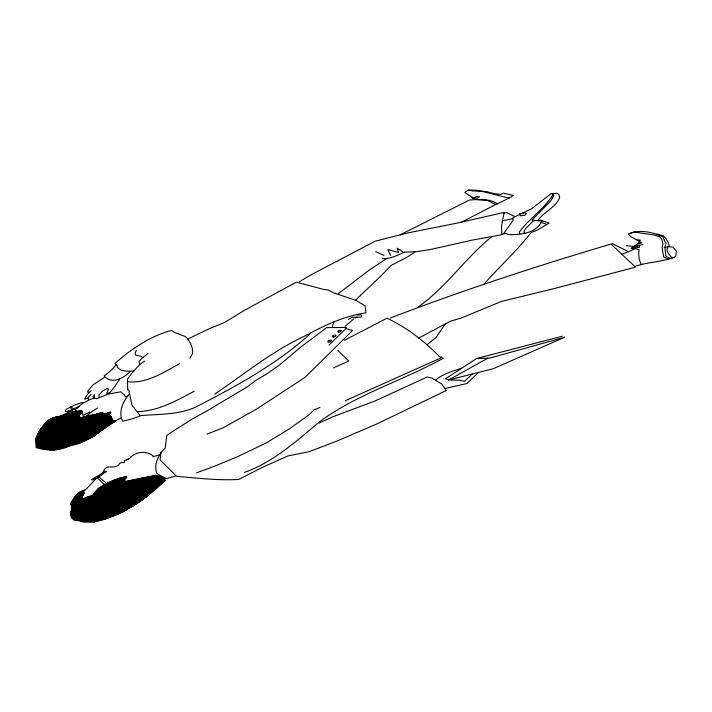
<?xml version="1.0" encoding="UTF-8"?>
<svg xmlns="http://www.w3.org/2000/svg" width="712" height="712" viewBox="0 0 712 712"><rect width="100%" height="100%" fill="white"/><g stroke="black" fill="none" stroke-linecap="round" stroke-linejoin="round"><path stroke-width="1.07" d="M127.733 390.051L127.421 379.274C132.361 372.456 137.505 365.745 144.554 361.064M82.459 413.592L82.361 415.14L83.883 415.069L89.846 411.928M161.072 451.987L159.986 459.818L176.62 476.337C197.215 478.01 218.077 480.671 238.698 479.425L262.817 467.17L287.666 456.036L309.15 451.684L337.461 440.835L376.906 423.916L446.38 390.443L441.538 383.83L431.864 378.117L427.182 377.004L374.708 401.096L331.943 417.116L319.074 423.151M333.937 321.788L332.37 326.488M136.419 350.188L135.164 353.01L135.431 355.048L140.718 356.214L142.827 357.566M189.944 358.189L192.569 353.437C193.246 346.984 189.739 341.297 185.636 336.66L174.654 332.459L171.325 330.475C150.072 336.135 131.355 349.067 114.935 363.449L116.91 365.034L117.489 367.623L121.449 370.24L126.807 371.237L134.079 370.97M120.034 378.624L115.024 386.082M445.258 323.951L435.975 337.515L427.405 344.519M503.927 233.118L513.121 220.444L512.631 217.854L531.668 208.732L551.204 193.539L553.171 193.45L553.322 194.189C544.68 208.714 529.167 218.362 519.253 232.263L519.974 233.883M115.13 386.02L110.102 392.463L106.72 393.647L108.518 389.046L106.844 388.565L102.101 391.431L98.843 395.24L99.315 397.723M161.9 482.763L164.294 479.194M164.855 479.897L163.715 481.597L104.602 484.952M156.542 487.684L163.173 477.797M159.23 485.219L163.733 478.5M151.131 492.651L161.686 476.969M153.845 490.159L162.541 477.218M146.058 497.083L159.977 476.488M148.532 494.965L160.832 476.728M141.599 500.589L158.269 475.999M159.123 476.239L143.575 499.219L71.182 502.868M137.861 503.019L156.569 475.509M139.739 501.8L157.423 475.758M134.221 505.289L154.495 475.589M135.992 504.229L155.67 475.349M150.962 476.328L128.934 508.43L71.316 511.163M130.705 507.38L152.137 476.079M132.459 506.33L153.32 475.839M537.863 220.649C543.79 211.686 555.556 207.948 559.659 197.5L558.778 194.225L556.722 193.281L551.8 193.949M125.401 510.522L148.612 476.817M127.172 509.472L149.787 476.568M121.966 512.471L146.254 477.307M123.63 511.572L147.429 477.058M119.109 513.574L143.904 477.797M120.533 513.023L145.079 477.547M116.252 514.669L141.563 478.286M117.676 514.126L142.729 478.037M113.386 515.773L139.214 478.767M114.819 515.221L140.389 478.526M110.529 516.876L136.873 479.256M111.953 516.325L138.039 479.016M107.663 517.98L134.515 479.754M109.096 517.428L135.698 479.505M104.797 519.084L132.138 480.297M106.23 518.532L133.331 480.03M101.211 519.733L128.578 481.107M102.314 519.653L129.762 480.84M103.418 519.564L130.955 480.564M98.576 520.517L126.202 481.65M99.965 520.027L127.386 481.374M84.968 490.007C77.875 491.227 73.87 497.528 70.826 503.446L71.6 505.636L71.618 509.445L70.435 513.236L71.36 517.686L73.817 519.813C81.079 521.148 88.27 523.097 95.773 521.558L124.805 480.814M97.188 521.015L125.259 481.579M93.441 521.887L125.552 476.996M94.438 521.949L124.36 480.048M125.73 478.126L126.567 476.96M91.465 521.754L123.532 477.067M92.453 521.816L124.547 477.031M88.448 521.629L119.99 477.886M89.489 521.62L121.182 477.592M90.477 521.691L122.375 477.307M86.268 521.798L117.275 478.927M87.362 521.709L118.762 478.233M130.536 457.576L130.919 457.042M84.087 521.958L114.303 480.315M85.182 521.878L115.789 479.621M82.147 521.798L111.33 481.713L124.858 480.912M83.001 522.038L112.816 481.009M80.643 521.059L108.304 483.172M81.391 521.433L109.817 482.442M78.267 520.107L103.756 485.37M79.139 520.312L105.269 484.632M79.886 520.686L106.791 483.902M76.317 519.991L100.419 487.231M77.296 520.045L102.092 486.296M74.368 519.876L92.115 495.819M75.339 519.929L98.754 488.165M129.486 393.807C123.149 401.221 118.041 411.58 122.544 421.201L131.008 419.19L139.988 416.093M72.802 517.882L88.502 496.709M73.247 518.639L89.703 496.415M73.701 519.404L90.914 496.122M71.903 516.369L85.805 497.679M72.348 517.126L87.256 497.056M71.013 514.856L83.144 498.596M71.458 515.613L84.354 498.302M71.111 512.053L82.129 497.323M70.684 513.966L82.636 497.955M71.494 507.558L83.384 491.734M83.883 492.384L71.467 508.911L133.224 505.885M71.449 510.273L84.016 493.496M71.182 505.351L81.809 491.253L83.073 491.218M71.431 506.33L83.268 490.604M71.965 501.702L78.89 492.553M80.349 491.903L70.933 504.372L141.207 500.848M114.819 421.655L115.3 421.032M111.579 423.569L113.849 420.659M113.199 422.608L114.57 420.845M111.909 419.786L106.239 427.022L38.946 432.398M108.197 425.642L112.398 420.276M109.951 424.521L113.128 420.463M102.279 429.834L111.535 418.06M104.281 428.41L111.722 418.923M94.936 435.815L110.422 416.182M97.98 433.065L110.858 416.725M100.205 431.356L111.286 417.268M91.99 437.293L109.559 415.096M93.414 436.616L109.995 415.639M87.727 439.331L108.847 412.746M89.151 438.654L110.013 412.364M109.132 414.553L90.575 437.978L36.392 442.09M84.879 440.692L106.533 413.521L110.004 413.209M86.312 440.016L107.69 413.138M81.239 441.938L103.569 414.028M82.423 441.573L104.21 414.286L109.55 413.823M83.598 441.2L105.367 413.903M78.89 442.677L102.528 413.2M80.064 442.312L103.053 413.61M75.356 443.79L100.054 413.111M76.531 443.425L101.095 412.88M77.715 443.051L102.012 412.791L101.46 412.8M73.007 444.528L97.989 413.583M99.021 413.352L74.181 444.163L37.042 446.896M69.473 445.641L94.883 414.286M70.648 445.267L95.915 414.055M71.823 444.902L96.948 413.814M65.94 446.744L91.786 414.989M67.115 446.38L92.818 414.749M68.299 446.006L93.851 414.517M63.591 447.483L89.721 415.452M64.765 447.118L90.753 415.221M60.057 448.596L86.481 416.324M61.232 448.231L87.585 416.013M62.407 447.857L88.68 415.701M57.708 449.334L84.292 416.956M58.882 448.969L85.387 416.645M54.575 449.957L81.204 417.659M55.545 449.842L82.094 417.588M56.524 449.708L83.188 417.268M51.887 450.046L78.943 417.348M52.679 450.144L79.7 417.454M53.614 450.064L80.447 417.552M50.321 449.851L82.209 411.403M51.104 449.948L78.729 416.6M47.962 449.557L79.958 411.135M48.745 449.655L80.776 411.135M49.529 449.753L81.604 411.135M45.621 449.254L77.119 411.572M46.405 449.352L78.169 411.305M47.179 449.45L79.13 411.127M43.388 448.836L73.986 412.373M44.091 449.023L75.027 412.106M44.838 449.156L76.077 411.839M41.99 448.462L71.894 412.907M42.684 448.649L72.936 412.64M68.761 413.699L39.89 447.91L69.055 445.774M40.584 448.088L69.803 413.432M41.287 448.275L70.844 413.165L82.156 412.195M37.798 447.35L65.104 415.114M38.492 447.537L66.323 414.651M39.187 447.723L67.551 414.162M36.846 445.472L61.65 416.298M62.763 415.95L36.962 446.335L76.825 443.327M37.104 447.163L63.938 415.532M36.615 443.754L59.888 416.449M36.73 444.608L60.769 416.369M36.276 441.2L57.111 416.832M36.383 442.045L58.126 416.6M36.499 442.9L59.007 416.52M35.929 438.663L53.845 417.793M36.045 439.509L54.94 417.472M56.026 417.152L36.161 440.345L94.954 435.788M39.107 432.077L49.974 419.466M38.012 434.311L51.424 418.718M36.908 436.554L52.759 418.113M40.201 429.852L48.523 420.205M483.599 284.595C498.943 267.027 516.387 251.478 530.68 233.064M91.172 390.585L87.523 394.288L84.497 399.129L88.626 397.857M355.199 300.535C367.063 288.787 379.772 277.849 390.941 265.54L407.575 256.89L414.945 252.173M632.746 248.737L634.089 246.557L639.99 241.742L630.894 236.722L628.269 234.159C639.082 228.988 652.183 232.076 662.685 236.615L665.978 243.62L664.875 247.18L665.827 256.16L670.544 258.536M532.078 219.937L550.768 200.846L553.82 195.72L552.975 194.082M329.015 345.062L346.575 327.912M478.526 372.438L466.867 383.546L444.947 388.494M353.713 318.923L345.133 326.408M75.205 409.907L82.334 403.588L89.303 399.743M116.421 364.82L110.36 370.997L104.246 375.909C111.232 384.827 123.692 378.214 129.931 371.789M491.983 236.553C465.123 258.073 445.961 287.817 417.49 307.468M91.02 394.448L88.617 396.931L88.163 398.569L89.409 399.85L94.402 397.981L94.322 394.706L92.934 396.807L94.144 398.293L96.556 398.72L107.281 394.412M310.014 334.026C276.416 364.384 236.25 386.153 196.254 406.819C178.774 414.998 158.927 414.099 140.113 415.603L131.96 405.083L128.712 389.953M472.323 374.005L464.527 381.267L458.982 380.172L450.883 380.146M86.116 416.333L92.738 410.931L97.74 407.949M338.262 293.7L368.745 270.435L386.945 258.314M128.667 458.973L130.207 457.852M435.415 380.217C442.828 373.987 452.28 371.059 461.429 368.38M179.558 363.672C163.742 372.278 146.227 384.053 127.519 381.659M214.739 394.092C244.323 374.165 271.966 351.185 304.594 336.135C323.827 325.722 344.074 315.914 365.95 312.862L365.096 305.804L355.617 300.215L333.447 292.828L328.374 290.104L324.094 289.508L296.352 282.183L244.732 310.156L224.236 322.634L209.292 328.668L187.363 339.312M164.009 478.491L164.935 477.886M562.24 336.242L476.595 358.501L445.481 378.784L448.729 379.959L487.845 358.172M635.202 248.159L630.939 250.811L621.888 254.3M116.483 420.498C101.46 429.532 88.786 442.731 70.639 445.561C59.603 450.892 47.508 451.016 36.107 447.652L35.6 438.886C39.997 428.482 47.17 417.036 59.683 416.324C67.186 415.007 74.27 410.78 82.076 411.038L82.521 411.91L79.317 415.256L78.658 417.161L81.666 417.383L88.217 415.942L88.831 416.449C93.966 416.68 98.096 412.568 103.133 412.675L102.617 413.743L103.133 414.01L111.054 411.91L109.337 414.393L111.303 416.805L112.434 420.205L115.38 421.175M130.714 457.068C137.096 451.39 146.236 450.616 153.098 455.849L152.973 456.801L159.862 454.657M91.287 479.754L105.394 471.282L106.515 471.584L92.64 480.057L91.563 479.505M148.016 353.481L142.249 358.029L139 361.545L139.641 364.535M120.613 418.22L115.753 420.65M299.325 281.747L311.545 274.565L375.055 241.226L408.706 232.735L456.543 223.221L504.194 212.425L501.586 225.562L501.738 234.595M507.077 199.102L495.961 204.389M104.459 377.307L93.254 384.72L87.861 390.906L87.772 392.321L89.659 392.134M461.029 222.464L495.677 204.531L487.72 200.508L475.411 199.609L469.422 200.036L400.233 234.809M194.26 391.191C176.612 400.696 158.224 411.082 137.692 411.589M348.319 319.323L352.084 317.303L361.171 317.151L361.749 315.398L360.94 314.766L357.308 315.033M344.501 340.247L386.963 318.211C407.513 327.76 425.153 341.831 440.835 357.958L345.195 400.785M95.773 521.558C122.847 515.853 145.31 499.165 165.14 480.627L162.55 477.129L155.919 475.278L125.045 481.428L124.422 479.79L126.932 476.844C114.303 478.856 99.716 484.311 92.471 495.597L87.006 497.021L83.206 498.845L81.907 497.198L83.509 494.315L83.811 491.761L82.636 491.716C89.596 487.266 93.45 479.381 100.908 475.456L104.984 468.674L107.717 466.93C112.122 466.983 117.934 467.864 120.186 462.853L124.68 462.364L124.253 460.628L128.498 459.08M355.243 317.944L357.104 317M418.442 338.2L450.785 321.059L460.824 318.22L501.524 301.372L553.616 288.725L635.54 267.169L611.617 244.625M59.683 416.324L72.669 410.619M507.994 198.595L513.477 195.462L503.348 193.139L500.954 194.296L494.84 193.78L487.836 192.089M126.665 460.014L128.792 459.035M333.519 367.935L348.738 361.002L337.906 350.553M531.499 232.45L537.702 229.905L549.192 223.096L540.675 220.195L538.548 220.88M390.31 318.033C463.183 290.078 537.533 265.798 612.373 243.664L628.554 251.692M629.079 233.732L634.499 231.916M636.599 244.803L641.886 242.703L639.198 242.32L640.364 240.14L637.133 239.837M319.973 407.469L314.01 409.827L309.382 414.553L289.081 429.078L266.368 442.882L237.746 456.561L214.33 466.316L196.583 472.812M404.505 252.244C397.376 255.092 390.425 259.239 382.442 258.518M207.032 434.071L223.096 427.841L256.881 408.839L305.119 377.289L352.573 330.448L346.379 328.748M472.821 198.159L476.764 196.565L479.541 196.806L477.556 197.998L473.177 198.15M505.627 233.216L500.385 235.005L473.133 239.944L429.389 249.716L416.627 251.603L403.544 252.262L397.163 248.194L398.649 252.484L387.809 249.52L390.594 255.394M244.608 472.376C273.381 462.079 296.806 440.79 319.946 421.459C356.783 394.448 401.114 381.169 440.942 359.507L443.158 358.474L440.888 356.748M635.237 266.297C647.128 262.194 659.997 262.105 671.923 258.055L667.954 258.874L663.629 256.854L662.151 247.714L662.961 244.261L662.062 240.255L660.327 237.007L654.337 235.005L634.187 232.076M166.759 478.535L175.464 476.017M127.751 396.299L125.588 396.887L124.253 394.768L120.809 391.805L107.441 394.252M448.613 380.03L493.283 368.691L564.696 337.239L489.598 358.154L476.595 358.501M502.966 220.658L512.952 218.611M634.712 246.254L642.981 244.617M664.207 247.5L667.909 246.806C665.382 251.283 669.271 255.136 672.377 257.922M519.813 213.725L524.691 213.013L526.444 213.609L524.78 215.282L520.534 215.825L519.484 213.974M77.466 411.483L81.417 411.135M74.146 412.328L82.245 411.625M68.014 413.975L81.56 412.809M66.216 414.687L80.972 413.423M64.249 415.416L80.376 414.037M62.175 416.155L79.789 414.651M55.572 417.285L79.192 415.265M97.41 413.717L102.617 413.272M108.891 412.738L110.458 412.604M52.893 418.077L78.97 415.853M93.361 414.633L103.267 413.788M51.326 418.772L78.783 416.44M89.32 415.541L103.916 414.304M50.009 419.439L78.596 417.018M86.348 416.369L109.087 414.437M48.692 420.116L79.922 417.481M83.526 417.179L109.47 414.989M48.051 420.739L109.906 415.532M47.517 421.344L110.333 416.075M46.983 421.958L110.769 416.618M46.449 422.572L111.206 417.161M45.915 423.186L111.455 417.722M45.381 423.791L111.588 418.3M44.838 424.414L111.713 418.87M44.304 425.028L111.837 419.448M43.761 425.642L111.962 420.027M43.227 426.257L113.279 420.507M42.684 426.88L115.006 420.952M42.142 427.503L114.997 421.548M41.599 428.117L113.831 422.234M41.056 428.74L112.665 422.928M40.513 429.363L111.499 423.613M40.139 429.968L110.324 424.308M39.845 430.573L109.15 424.993M39.543 431.178L108.162 425.669M39.249 431.792L107.201 426.346M38.653 433.003L105.278 427.698M38.35 433.617L104.317 428.384M38.056 434.222L103.356 429.06M37.754 434.836L102.412 429.737M37.451 435.45L101.496 430.413M37.149 436.064L100.57 431.089M36.846 436.678L99.644 431.766M36.543 437.293L98.719 432.451M36.241 437.907L97.918 433.118M35.938 438.53L97.179 433.786M35.992 439.117L96.44 434.453M36.072 439.713L95.702 435.121M36.232 440.897L93.646 436.509M36.312 441.493L92.115 437.239M36.472 442.686L89.053 438.699M36.552 443.282L87.523 439.438M36.632 443.879L85.983 440.167M36.712 444.484L84.452 440.897M36.793 445.08L81.996 441.707M36.873 445.685L79.406 442.517M38.101 447.43L71.645 444.955M41.732 448.4L66.465 446.584M43.557 448.88L63.875 447.394M46.084 449.317L61.285 448.213M49.217 449.708L58.696 449.023M52.359 450.109L54.717 449.94M503.767 212.906L506.802 212.728L515.007 216.671M121.423 477.538L126.531 477.236M154.682 475.554L156.364 475.456M671.941 257.78L673.837 257.664L675.795 256.115L676.4 251.194L672.929 247.073L667.954 246.699M118.325 478.428L125.855 477.983M149.832 476.559L158.456 476.052M116.59 479.247L125.187 478.74M144.99 477.565L160.556 476.648M114.846 480.066L124.52 479.496M140.157 478.571L162.656 477.254M113.11 480.876L124.458 480.217M135.333 479.577L163.288 477.939M131.035 480.547L163.849 478.633M109.675 482.505L125.348 481.597M126.772 481.517L164.41 479.336M107.984 483.323L164.97 480.039M106.293 484.142L165.024 480.769M103.044 485.762L162.47 482.38M101.611 486.563L161.455 483.181M100.169 487.373L160.592 483.964M98.737 488.174L159.737 484.756M97.98 488.939L158.874 485.548M83.58 490.461L84.078 490.434M97.348 489.705L158.011 486.341M96.725 490.461L157.147 487.133M79.86 492.117L83.633 491.912M96.102 491.227L156.284 487.925M77.991 492.944L83.909 492.624M95.47 491.992L155.412 488.717M77.359 493.71L83.998 493.345M94.838 492.757L154.549 489.518M76.843 494.466L83.749 494.092M94.215 493.523L153.676 490.319M76.335 495.223L83.322 494.849M93.584 494.297L152.804 491.111M75.828 495.979L82.886 495.605M92.952 495.062L151.932 491.912M75.312 496.736L82.45 496.362M91.99 495.855L151.06 492.713M74.796 497.501L82.014 497.118M88.137 496.798L150.188 493.514M532.264 220.426L534.641 220.302M74.288 498.267L82.539 497.83M85.858 497.652L149.28 494.324M73.772 499.023L83.099 498.542M83.9 498.498L148.336 495.134M73.256 499.788L147.393 495.944M72.74 500.563L146.45 496.753M72.215 501.328L145.506 497.563M71.698 502.094L144.554 498.373M70.746 503.633L142.489 500.011M71.12 505.111L139.917 501.684M71.307 505.858L138.635 502.521M71.503 506.597L137.345 503.357M71.494 507.353L136.054 504.194M71.485 508.11L134.657 505.039M71.458 509.632L131.8 506.73M71.449 510.388L130.367 507.576M71.138 511.937L127.51 509.276M70.96 512.711L126.069 510.121M70.791 513.486L124.636 510.976M70.666 514.26L123.203 511.83M71.111 515.007L121.36 512.702M71.556 515.764L119.038 513.592M72.001 516.52L116.724 514.491M72.446 517.277L114.392 515.39M72.891 518.033L112.069 516.28M73.336 518.799L109.746 517.179M73.79 519.555L107.423 518.078M78.694 520.134L105.091 518.977M80.225 520.855L100.072 519.991M81.693 521.576L97.517 520.899M93.272 521.878L94.954 521.798M471.94 190.718L483.19 191.626L509.098 198.15M345.907 327.493L326.657 327.6L300.544 347.278L279.211 365.22L266.751 373.987L255.991 380.261L247.438 386.732L207.112 410.868L192.089 419.101L169.492 433.475L166.733 435.602L165.3 447.964C158.634 454.336 153.205 464.5 157.076 473.729L165.994 478.669M633.547 248.443L639.136 249.645L638.673 253.721L639.243 259.373L641.04 264.214M468.434 189.962L477.823 190.407L487.853 191.982M472.937 190.709L468.042 190.264L464.811 192.56L474.058 198.425M626.311 245.738L634.668 246.494L632.434 248.355L631.046 248.408L633.511 246.886L639.474 245.773L639.51 247.358L636.119 247.776L634.285 247.153M525.287 233.527L524.548 233.394L523.818 231.8L525.687 228.516L533.822 220.391L542.099 220.934C535.62 233.678 521.184 234.729 508.617 234.595L505.974 233.349M471.647 197.625L474.121 198.23L474.477 199.431C482.38 199.431 490.871 199.164 497.617 203.988M656.909 234.052L663.246 235.761L665.889 238.467L668.372 242.917L669.378 246.414M540.906 222.313L546.077 224.084M375.749 251.754L384.026 255.386M70.755 406.944L77.012 411.198M98.87 476.987L105.696 482.594M96.983 477.574L104.531 484.721M73.674 412.248L70.301 407.353M68.601 412.319A1.566 0.641 -24 0 1 67.809 411.821A1.566 0.641 -24 0 1 69.251 410.771M83.909 402.716A1.629 0.667 -23.7 0 0 82.957 402.413A26.184 10.831 -24 0 0 66.59 409.151A3.186 1.299 -24 0 0 65.299 411.109A3.186 1.299 -24 0 0 67.854 411.269A23.825 9.559 -23.8 0 0 78.872 406.365M328.855 342.018A1.869 0.828 -18.1 0 0 331.392 340.505A1.869 0.828 -18.1 0 0 328.579 340.603A1.869 0.828 -18.1 0 0 328.855 342.018M333.43 337.007A1.851 0.819 -17.9 0 0 335.939 335.512A1.851 0.819 -17.9 0 0 333.136 335.61A1.851 0.819 -17.9 0 0 333.43 337.007M338.796 332.139A1.842 0.81 -17.8 0 0 341.288 330.653A1.842 0.81 -17.8 0 0 338.494 330.768A1.842 0.81 -17.8 0 0 338.796 332.139"/></g></svg>
